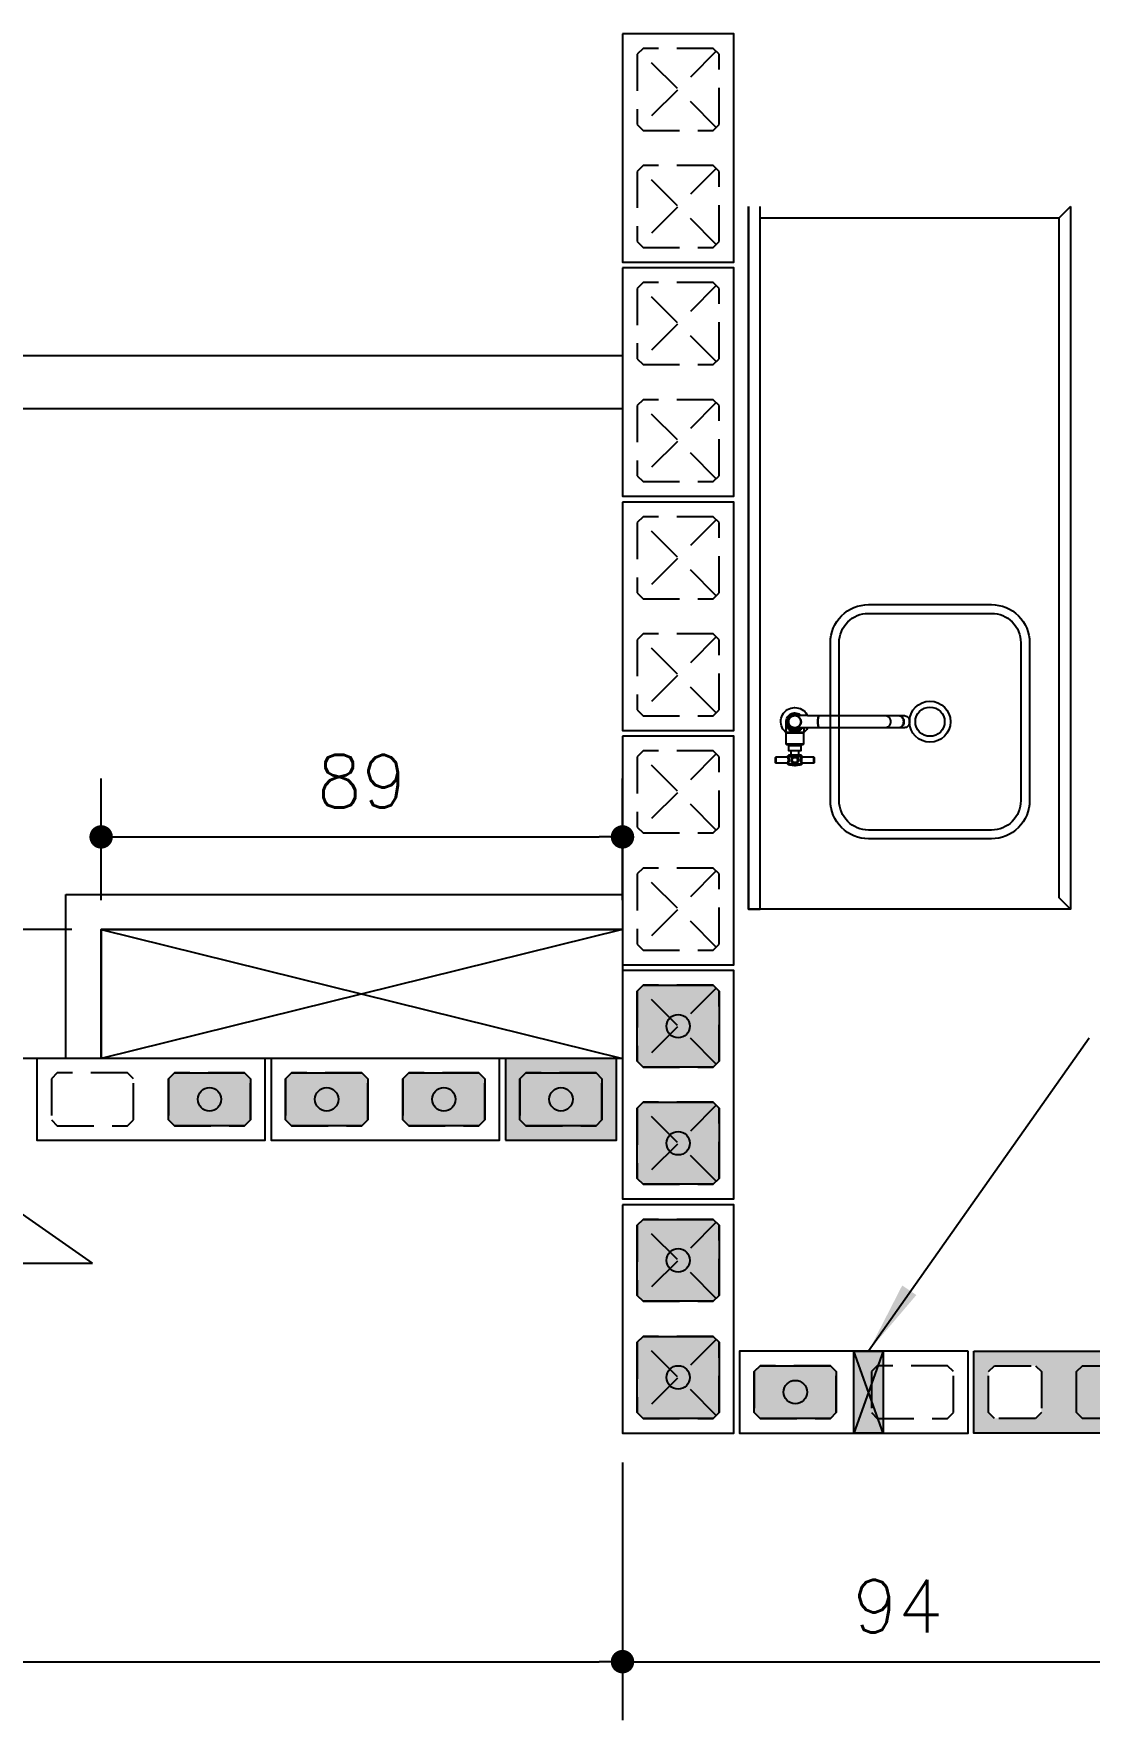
# Model space of a CAD drawing. Extents: x -14651 to 4579, y -10691 to -1290.
# Drawn here: x 1364 to 1544.2, y -9562.7 to -9274.6 of the extents above; entities that cross this region are included whole.
import ezdxf
from ezdxf.enums import TextEntityAlignment as Align

# ---------------------------------------------------------------- set-up
doc = ezdxf.new("R2010")
doc.units = 0
doc.header["$LTSCALE"] = 25
doc.linetypes.add('DASHED2', pattern=[0.375, 0.25, -0.125])
for name, color, linetype in [('203', 1, 'DASHED2'), ('213', 252, 'Continuous'), ('241', 2, 'Continuous'), ('247', 50, 'Continuous'), ('248', 100, 'Continuous'), ('ALVENARIA NÃO ESTRUTURAL', 242, 'Continuous'), ('Arranque', 14, 'Continuous'), ('COTA', 1, 'Continuous'), ('FERRO', 5, 'Continuous'), ('H2', 252, 'Continuous'), ('Linha_fina', 1, 'Continuous'), ('Pena_1', 1, 'Continuous'), ('Pena_2', 2, 'Continuous'), ('PROJ', 252, 'Continuous'), ('VIGA', 3, 'Continuous')]:
    doc.layers.add(name, color=color, linetype=linetype)
doc.styles.add('COTA', font='romans.shx')
doc.dimstyles.new('forma', dxfattribs={"dimscale": 5, "dimtxt": 1.8, "dimasz": 0.8, "dimexe": 2, "dimexo": 1, "dimgap": 1, "dimtad": 1, "dimdec": 1, "dimzin": 9, "dimtxsty": 'COTA', "dimblk1": 'DOT', "dimblk2": 'DOT', "dimsah": 1, "dimcen": 0, "dimdle": 1, "dimclrd": 256, "dimclre": 256, "dimclrt": 2, "dimadec": 0, "dimazin": 0, "dimtfac": 1, "dimtdec": 0, "dimtmove": 0, "dimatfit": 3, "dimfxl": 1, "dimtolj": 1, "dimtzin": 0, "dimarcsym": 0})

# ---------------------------------------------------------------- blocks, each defined once
blk = doc.blocks.new('P4020')
blk.add_lwpolyline([(-19.5, -9.5), (19.5, -9.5), (19.5, 9.5), (-19.5, 9.5), (-19.5, -9.5)])
at = {"color": 1, "linetype": 'DASHED2'}
for points in [[(-17, -6), (-16, -7), (-4, -7), (-3, -6), (-3, 6), (-4, 7), (-16, 7), (-17, 6), (-17, -6)], [(3, -6), (4, -7), (16, -7), (17, -6), (17, 6), (16, 7), (4, 7), (3, 6), (3, -6)]]:
    blk.add_lwpolyline(points, dxfattribs=at)
at = {"layer": '203', "color": 253}
for p, q in [((-16.5, 6.5), (-3.5, -6.5)), ((-3.5, 6.5), (-16.5, -6.5)), ((16.5, 6.5), (3.5, -6.5)), ((3.5, 6.5), (16.5, -6.5))]:
    blk.add_line(p, q, dxfattribs=at)
blk = doc.blocks.new('P4015', base_point=(5842102.11612, -8124149.02973))
blk.add_lwpolyline([(5842082.61612, -8124156.02973), (5842121.61612, -8124156.02973), (5842121.61612, -8124142.02973), (5842082.61612, -8124142.02973), (5842082.61612, -8124156.02973)])
at = {"color": 1, "linetype": 'DASHED2'}
for points in [[(5842085.11612, -8124152.52973), (5842086.11612, -8124153.52973), (5842098.11612, -8124153.52973), (5842099.11612, -8124152.52973), (5842099.11612, -8124145.52973), (5842098.11612, -8124144.52973), (5842086.11612, -8124144.52973), (5842085.11612, -8124145.52973), (5842085.11612, -8124152.52973)], [(5842105.11612, -8124152.52973), (5842106.11612, -8124153.52973), (5842118.11612, -8124153.52973), (5842119.11612, -8124152.52973), (5842119.11612, -8124145.52973), (5842118.11612, -8124144.52973), (5842106.11612, -8124144.52973), (5842105.11612, -8124145.52973), (5842105.11612, -8124152.52973)]]:
    blk.add_lwpolyline(points, dxfattribs=at)
blk = doc.blocks.new('P2015')
at = {"layer": '247'}
h = blk.add_hatch(color=50, dxfattribs=at)
h.paths.add_polyline_path([(9.5, 7), (-9.5, 7), (-9.5, -7), (9.5, -7)])
h.paths.add_polyline_path([(6, -4.5), (-6, -4.5), (-7, -3.5), (-7, 3.5), (-6, 4.5), (6, 4.5), (7, 3.5), (7, -3.5)], flags=16)
blk.add_lwpolyline([(-9.5, -7), (9.5, -7), (9.5, 7), (-9.5, 7), (-9.5, -7)])
at = {"color": 1, "linetype": 'DASHED2'}
blk.add_lwpolyline([(-7, -3.5), (-6, -4.5), (6, -4.5), (7, -3.5), (7, 3.5), (6, 4.5), (-6, 4.5), (-7, 3.5), (-7, -3.5)], dxfattribs=at)
blk = doc.blocks.new('P3515')
at = {"layer": '248'}
h = blk.add_hatch(color=100, dxfattribs=at)
h.paths.add_polyline_path([(17, 7), (-17, 7), (-17, -7), (17, -7)])
h.paths.add_polyline_path([(-5.5, -3.5), (-6.5, -4.5), (-13.5, -4.5), (-14.5, -3.5), (-14.5, 3.5), (-13.5, 4.5), (-6.5, 4.5), (-5.5, 3.5)], flags=16)
h.paths.add_polyline_path([(0.5, 3.5), (1.5, 4.5), (13.5, 4.5), (14.5, 3.5), (14.5, -3.5), (13.5, -4.5), (1.5, -4.5), (0.5, -3.5)], flags=16)
blk.add_lwpolyline([(-17, -7), (17, -7), (17, 7), (-17, 7), (-17, -7)])
at = {"color": 1, "linetype": 'DASHED2'}
for points in [[(-14.5, -3.5), (-13.5, -4.5), (-6.5, -4.5), (-5.5, -3.5), (-5.5, 3.5), (-6.5, 4.5), (-13.5, 4.5), (-14.5, 3.5), (-14.5, -3.5)], [(0.5, -3.5), (1.5, -4.5), (13.5, -4.5), (14.5, -3.5), (14.5, 3.5), (13.5, 4.5), (1.5, 4.5), (0.5, 3.5), (0.5, -3.5)]]:
    blk.add_lwpolyline(points, dxfattribs=at)
blk = doc.blocks.new('GR-1409')
at = {"layer": '213'}
h = blk.add_hatch(color=256, dxfattribs=at)
h.paths.add_polyline_path([(-6, 4.5), (-7, 3.5), (-7, -3.5), (-6, -4.5), (6, -4.5), (7, -3.5), (7, 3.5), (6, 4.5)])
h.paths.add_polyline_path([(-2, 0, 1), (2, 0, 1)], flags=16)
at = {"layer": 'Arranque'}
blk.add_hatch(color=256, dxfattribs=at).paths.add_polyline_path([(-2, 0, 1), (2, 0, 1)])
at = {"layer": '213'}
blk.add_lwpolyline([(-7, 3.5), (-6, 4.5), (6, 4.5), (7, 3.5), (7, -3.5), (6, -4.5), (-6, -4.5), (-7, -3.5), (-7, 3.5)], dxfattribs=at)
at = {"layer": 'FERRO', "linetype": 'Continuous'}
blk.add_circle((0, 0), 2, dxfattribs=at)
blk = doc.blocks.new('GR-1414')
at = {"layer": '213'}
h = blk.add_hatch(color=256, dxfattribs=at)
h.paths.add_polyline_path([(6, -7), (7, -6), (7, 6), (6, 7), (-6, 7), (-7, 6), (-7, -6), (-6, -7)])
h.paths.add_polyline_path([(2, 0, 1), (-2, 0, 1)], flags=16)
at = {"layer": 'Arranque'}
blk.add_hatch(color=256, dxfattribs=at).paths.add_polyline_path([(2, 0, 1), (-2, 0, 1)])
at = {"layer": '213'}
for p, q in [((-7, 6), (-6, 7)), ((-7, -6), (-7, 6)), ((-6, 7), (6, 7)), ((6, 7), (7, 6)), ((7, 6), (7, -6)), ((-6, -7), (-7, -6)), ((6, -7), (-6, -7)), ((7, -6), (6, -7))]:
    blk.add_line(p, q, dxfattribs=at)
at = {"layer": 'FERRO', "linetype": 'Continuous'}
blk.add_circle((0, 0), 2, dxfattribs=at)
blk = doc.blocks.new('_IDNPAR_2')
at = {"color": 3}
blk.add_lwpolyline([(1, -0.7), (0, 0), (-1, -0.7)], close=True, dxfattribs=at)
blk.add_circle((0, 0), 0.05, dxfattribs=at)
at = {"layer": '247', "color": 2, "style": 'COTA', "flags": 8}
blk.add_attdef('ID', text='', height=0.24, dxfattribs=at).set_placement((0, -0.4383), align=Align.MIDDLE_CENTER)
blk = doc.blocks.new('_Dot')
at = {"color": 0, "linetype": 'ByBlock', "lineweight": -2}
blk.add_line((-0.5, 0), (-1, 0), dxfattribs=at)
at = {"color": 0, "linetype": 'ByBlock', "const_width": 0.5}
blk.add_lwpolyline([(-0.25, 0, 1), (0.25, 0, 1)], format="xyb", close=True, dxfattribs=at)
blk = doc.blocks.new('*D248')
at = {"layer": 'COTA', "lineweight": -2, "transparency": 16777216}
for p, q in [((1228.52, -9518.6), (1228.52, -9562.65)), ((1464.52, -9518.6), (1464.52, -9562.65)), ((1232.52, -9552.65), (1460.52, -9552.65))]:
    blk.add_line(p, q, dxfattribs=at)
at = {"layer": 'Defpoints', "color": 0, "transparency": 16777216}
for p in [(1228.52, -9513.6), (1464.52, -9513.6), (1464.52, -9552.65)]:
    blk.add_point(p, dxfattribs=at)
at = {"layer": 'COTA', "lineweight": -2, "transparency": 16777216, "xscale": 4, "yscale": 4, "zscale": 4, "rotation": 180}
blk.add_blockref('_Dot', (1228.52, -9552.65), dxfattribs=at)
at = {"layer": 'COTA', "lineweight": -2, "transparency": 16777216, "xscale": 4, "yscale": 4, "zscale": 4}
blk.add_blockref('_Dot', (1464.52, -9552.65), dxfattribs=at)
at = {"layer": 'COTA', "color": 2, "transparency": 16777216, "insert": (1346.52, -9543.15), "char_height": 9, "attachment_point": 5, "style": 'COTA'}
blk.add_mtext('\\A1;236 ', dxfattribs=at)
blk = doc.blocks.new('*D249')
at = {"layer": 'COTA', "lineweight": -2, "transparency": 16777216}
for p, q in [((1464.52, -9518.6), (1464.52, -9562.65)), ((1558.52, -9518.6), (1558.52, -9562.65)), ((1468.52, -9552.65), (1554.52, -9552.65))]:
    blk.add_line(p, q, dxfattribs=at)
at = {"layer": 'Defpoints', "color": 0, "transparency": 16777216}
for p in [(1464.52, -9513.6), (1558.52, -9513.6), (1558.52, -9552.65)]:
    blk.add_point(p, dxfattribs=at)
at = {"layer": 'COTA', "lineweight": -2, "transparency": 16777216, "xscale": 4, "yscale": 4, "zscale": 4, "rotation": 180}
blk.add_blockref('_Dot', (1464.52, -9552.65), dxfattribs=at)
at = {"layer": 'COTA', "lineweight": -2, "transparency": 16777216, "xscale": 4, "yscale": 4, "zscale": 4}
blk.add_blockref('_Dot', (1558.52, -9552.65), dxfattribs=at)
at = {"layer": 'COTA', "color": 2, "transparency": 16777216, "insert": (1511.52, -9543.15), "char_height": 9, "attachment_point": 5, "style": 'COTA'}
blk.add_mtext('\\A1;94 ', dxfattribs=at)
blk = doc.blocks.new('layout-inferior 1')
at = {"layer": 'ALVENARIA NÃO ESTRUTURAL'}
for p, q in [((29114.19, -9329.6), (28864.19, -9329.6)), ((28873.19, -9338.6), (29114.19, -9338.6)), ((29019.19, -9449.6), (29019.19, -9421.6)), ((29019.19, -9421.6), (29114.19, -9421.6)), ((29019.19, -9449.6), (29019.19, -9421.6)), ((29019.19, -9421.6), (29114.19, -9421.6)), ((29114.19, -9427.6), (29025.19, -9427.6)), ((29025.19, -9427.6), (29025.19, -9449.6))]:
    blk.add_line(p, q, dxfattribs=at)
at = {"layer": 'Pena_1'}
for p, q in [((29025.19, -9427.6), (29114.19, -9449.6)), ((29114.19, -9427.6), (29025.19, -9449.6))]:
    blk.add_line(p, q, dxfattribs=at)
at = {"layer": 'Pena_2'}
blk.add_lwpolyline([(29025.19, -9449.6), (29025.19, -9427.6), (29114.19, -9427.6), (29114.19, -9449.6), (29025.19, -9449.6)], dxfattribs=at)
at = {"layer": 'PROJ'}
for p, q in [((29142.12, -9392.15), (29142.12, -9392.15)), ((29142.12, -9393.95), (29142.12, -9392.15)), ((29143.66, -9391.05), (29143.63, -9391.05)), ((29143.63, -9393.15), (29143.65, -9393.15)), ((29143.65, -9393.15), (29143.7, -9393.15)), ((29143.7, -9391.05), (29143.66, -9391.05)), ((29145.13, -9393.15), (29145.13, -9393.95)), ((29145.13, -9393.95), (29142.12, -9393.95)), ((29145.1, -9395.96), (29142.15, -9395.96)), ((29142.42, -9394.05), (29142.42, -9393.95)), ((29142.62, -9396.16), (29144.63, -9396.16)), ((29144.83, -9393.95), (29144.83, -9394.05)), ((29140.42, -9399.2), (29140.42, -9398.09)), ((29142.47, -9398.04), (29143.4, -9398.04)), ((29143.86, -9398.04), (29144.78, -9398.04)), ((29146.83, -9398.09), (29146.83, -9399.2)), ((29144.8, -9399.35), (29142.45, -9399.35)), ((29144.48, -9399.55), (29142.77, -9399.55))]:
    blk.add_line(p, q, dxfattribs=at)
for points in [[(29190.69, -9304.1), (29190.69, -9424.1), (29135.69, -9424.1), (29135.69, -9304.1)], [(29135.69, -9304.1), (29135.69, -9424.1), (29137.69, -9424.1), (29137.69, -9304.1)], [(29188.69, -9306.1), (29137.69, -9306.1), (29137.69, -9304.1)], [(29190.69, -9304.1), (29188.69, -9306.1), (29188.69, -9422.1), (29190.69, -9424.1)], [(29145.79, -9393.15), (29143.69, -9393.15), (29143.62, -9393.15), (29143.55, -9393.15), (29143.49, -9393.14), (29143.44, -9393.13), (29143.42, -9393.13), (29143.39, -9393.12), (29143.38, -9393.12), (29143.36, -9393.11), (29143.35, -9393.11), (29143.33, -9393.11), (29143.32, -9393.1), (29143.3, -9393.1), (29143.28, -9393.09), (29143.26, -9393.08), (29143.24, -9393.08), (29143.23, -9393.07), (29143.21, -9393.06), (29143.19, -9393.06), (29143.16, -9393.04), (29143.13, -9393.03), (29143.1, -9393.01), (29143.07, -9392.99), (29143.03, -9392.97), (29142.98, -9392.92), (29142.93, -9392.88), (29142.87, -9392.83), (29142.83, -9392.78), (29142.78, -9392.72), (29142.74, -9392.66), (29142.7, -9392.59), (29142.67, -9392.52), (29142.64, -9392.45), (29142.62, -9392.38), (29142.6, -9392.3), (29142.59, -9392.23), (29142.58, -9392.15), (29142.58, -9392.08), (29142.59, -9392), (29142.6, -9391.92), (29142.61, -9391.85), (29142.63, -9391.77), (29142.66, -9391.7), (29142.69, -9391.63), (29142.73, -9391.57), (29142.77, -9391.5), (29142.81, -9391.44), (29142.86, -9391.39), (29142.9, -9391.35), (29142.94, -9391.31), (29142.96, -9391.3), (29142.97, -9391.28), (29142.99, -9391.27), (29143.01, -9391.26), (29143.03, -9391.24), (29143.05, -9391.23), (29143.07, -9391.21), (29143.09, -9391.2), (29143.12, -9391.19), (29143.15, -9391.17), (29143.18, -9391.16), (29143.22, -9391.14), (29143.3, -9391.11), (29143.39, -9391.09), (29143.48, -9391.07), (29143.59, -9391.06), (29143.69, -9391.05)], [(29145.79, -9391.05), (29143.66, -9391.05)], [(29161.61, -9393.09), (29161.75, -9393.01), (29161.88, -9392.91), (29161.99, -9392.78), (29162.08, -9392.63), (29162.15, -9392.46), (29162.19, -9392.28), (29162.21, -9392.1), (29162.19, -9391.92), (29162.15, -9391.74), (29162.08, -9391.58), (29161.99, -9391.43), (29161.88, -9391.3), (29161.75, -9391.19), (29161.61, -9391.11), (29161.6, -9391.11)], [(29145.04, -9394.05), (29142.22, -9394.05)], [(29144.73, -9396.06), (29142.52, -9396.06)], [(29144.24, -9397.07), (29143.01, -9397.07)], [(29143.01, -9397.84), (29144.24, -9397.84)], [(29142.77, -9399.45), (29144.48, -9399.45)]]:
    blk.add_lwpolyline(points, dxfattribs=at)
for points in [[(29177.19, -9412.1), (29156.19, -9412.1, -0.414214), (29149.69, -9405.6), (29149.69, -9378.6, -0.414214), (29156.19, -9372.1), (29177.19, -9372.1, -0.414214), (29183.69, -9378.6), (29183.69, -9405.6, -0.414214)], [(29177.19, -9410.6), (29156.19, -9410.6, -0.414214), (29151.19, -9405.6), (29151.19, -9378.6, -0.414214), (29156.19, -9373.6), (29177.19, -9373.6, -0.414214), (29182.19, -9378.6), (29182.19, -9405.6, -0.414214)], [(29142.42, -9394.05), (29142.42, -9393.95), (29142.12, -9393.95), (29142.12, -9392.13), (29142.12, -9392.15), (29142.13, -9392.15), (29142.13, -9391.98), (29142.17, -9391.74), (29142.24, -9391.51), (29142.36, -9391.29), (29142.51, -9391.1), (29142.69, -9390.93), (29142.84, -9390.82), (29143.06, -9390.71), (29143.29, -9390.64), (29143.53, -9390.6), (29143.63, -9390.6), (29143.87, -9390.62), (29144.11, -9390.68), (29144.33, -9390.77), (29144.41, -9390.82), (29144.61, -9390.97), (29144.7, -9391.05), (29143.68, -9391.05), (29143.67, -9391.05, -0.956818), (29143.67, -9393.15), (29143.69, -9393.15, -0.005512), (29143.66, -9393.15), (29143.69, -9393.15), (29145.13, -9393.15), (29145.13, -9393.95), (29144.83, -9393.95), (29144.83, -9394.05)], [(29142.45, -9398.01, 0.023181), (29142.47, -9398.04), (29143.4, -9398.04), (29143.45, -9398.03), (29143.52, -9398.02), (29143.61, -9398.01), (29143.7, -9398.01), (29143.79, -9398.03), (29143.86, -9398.04), (29144.78, -9398.04, 0.022959), (29144.8, -9398.01, 0.366689), (29144.6, -9397.84), (29144.24, -9397.84), (29143.01, -9397.84), (29142.65, -9397.84, 0.366483)], [(29143.03, -9398.72), (29143.02, -9398.63), (29143.03, -9398.55), (29143.04, -9398.48), (29143.06, -9398.43), (29143.08, -9398.37), (29143.1, -9398.32), (29143.13, -9398.27), (29143.16, -9398.23), (29143.2, -9398.19), (29143.25, -9398.14), (29143.31, -9398.09), (29143.36, -9398.06), (29143.4, -9398.04), (29143.41, -9398.08), (29143.42, -9398.13, -0.192103), (29143.83, -9398.13), (29143.84, -9398.09), (29143.85, -9398.04), (29143.9, -9398.07), (29143.95, -9398.1), (29143.99, -9398.13), (29144.03, -9398.16), (29144.06, -9398.2), (29144.11, -9398.26), (29144.16, -9398.34), (29144.19, -9398.43), (29144.21, -9398.5), (29144.22, -9398.55), (29144.22, -9398.6), (29144.23, -9398.65), (29144.22, -9398.72), (29144.21, -9398.8), (29144.19, -9398.87), (29144.17, -9398.92), (29144.15, -9398.97), (29144.12, -9399.02), (29144.09, -9399.06), (29144.04, -9399.12), (29143.97, -9399.18), (29143.89, -9399.23), (29143.8, -9399.27), (29143.72, -9399.29), (29143.66, -9399.3), (29143.6, -9399.3), (29143.54, -9399.29), (29143.49, -9399.28), (29143.43, -9399.26), (29143.36, -9399.23), (29143.3, -9399.19), (29143.26, -9399.16), (29143.22, -9399.13), (29143.19, -9399.09), (29143.16, -9399.05), (29143.12, -9398.99), (29143.07, -9398.9), (29143.05, -9398.81)], [(29143.85, -9398.14), (29143.84, -9398.14, -0.017847), (29143.88, -9398.16), (29143.87, -9398.15, -0.017789), (29143.91, -9398.17), (29143.9, -9398.17, -0.021587), (29143.94, -9398.19), (29143.93, -9398.19, -0.027178), (29143.98, -9398.22), (29143.97, -9398.21, -0.016694), (29144, -9398.24), (29144, -9398.24, -0.029524), (29144.04, -9398.28), (29144.04, -9398.28, -0.024437), (29144.07, -9398.32), (29144.06, -9398.31, -0.02481), (29144.09, -9398.35), (29144.09, -9398.34, -0.023752), (29144.11, -9398.39), (29144.11, -9398.38, -0.022023), (29144.13, -9398.42), (29144.13, -9398.42, -0.022441), (29144.15, -9398.46), (29144.14, -9398.45, -0.022868), (29144.16, -9398.5), (29144.15, -9398.49, -0.020181), (29144.17, -9398.53), (29144.16, -9398.53, -0.015814), (29144.17, -9398.56), (29144.17, -9398.55, -0.015915), (29144.17, -9398.59), (29144.17, -9398.58, -0.025741), (29144.18, -9398.64), (29144.18, -9398.63, -0.018498), (29144.18, -9398.68), (29144.18, -9398.67, -0.017313), (29144.17, -9398.71), (29144.17, -9398.7, -0.018157), (29144.17, -9398.74), (29144.17, -9398.73, -0.018149), (29144.16, -9398.77), (29144.16, -9398.76, -0.018439), (29144.15, -9398.8), (29144.16, -9398.79, -0.018647), (29144.14, -9398.83), (29144.15, -9398.82, -0.018581), (29144.13, -9398.86), (29144.14, -9398.85, -0.021766), (29144.12, -9398.9), (29144.12, -9398.89, -0.026407), (29144.09, -9398.94), (29144.1, -9398.93, -0.026609), (29144.07, -9398.98), (29144.07, -9398.97, -0.026914), (29144.04, -9399.01), (29144.04, -9399, -0.025672), (29144, -9399.05), (29144.01, -9399.04, -0.023779), (29143.97, -9399.07), (29143.98, -9399.07, -0.024124), (29143.94, -9399.1), (29143.95, -9399.09, -0.024539), (29143.9, -9399.12), (29143.91, -9399.12, -0.024082), (29143.86, -9399.14), (29143.87, -9399.14, -0.023177), (29143.83, -9399.16), (29143.84, -9399.15, -0.023669), (29143.79, -9399.17), (29143.8, -9399.17, -0.024126), (29143.75, -9399.18), (29143.76, -9399.18, -0.020906), (29143.71, -9399.19), (29143.72, -9399.19, -0.015716), (29143.68, -9399.19), (29143.69, -9399.19, -0.01579), (29143.66, -9399.19), (29143.66, -9399.19, -0.016075), (29143.63, -9399.2), (29143.64, -9399.2, -0.016281), (29143.6, -9399.2), (29143.61, -9399.2, -0.016316), (29143.57, -9399.19), (29143.58, -9399.19, -0.01533), (29143.55, -9399.19), (29143.55, -9399.19, -0.013711), (29143.52, -9399.19), (29143.53, -9399.19, -0.013749), (29143.5, -9399.18), (29143.5, -9399.18, -0.013768), (29143.47, -9399.17), (29143.48, -9399.18, -0.015624), (29143.45, -9399.17), (29143.45, -9399.17, -0.018303), (29143.42, -9399.15), (29143.42, -9399.16, -0.018249), (29143.39, -9399.14), (29143.4, -9399.15, -0.018455), (29143.36, -9399.13), (29143.37, -9399.13, -0.018647), (29143.33, -9399.11), (29143.34, -9399.11, -0.018591), (29143.3, -9399.09), (29143.31, -9399.1, -0.021186), (29143.27, -9399.07), (29143.28, -9399.08, -0.025016), (29143.24, -9399.04), (29143.25, -9399.05, -0.025258), (29143.21, -9399.01), (29143.22, -9399.01, -0.025603), (29143.18, -9398.97), (29143.19, -9398.98, -0.024312), (29143.16, -9398.94), (29143.16, -9398.94, -0.022281), (29143.14, -9398.9), (29143.14, -9398.91, -0.022662), (29143.12, -9398.87), (29143.13, -9398.88, -0.023081), (29143.11, -9398.83), (29143.11, -9398.84, -0.023127), (29143.09, -9398.79), (29143.1, -9398.8, -0.022918), (29143.08, -9398.75), (29143.09, -9398.76, -0.020264), (29143.08, -9398.72), (29143.08, -9398.72, -0.015918), (29143.08, -9398.69), (29143.08, -9398.7, -0.015999), (29143.07, -9398.66), (29143.08, -9398.67, -0.556946)], [(29143.17, -9398.64, -1), (29144.08, -9398.64, -1)]]:
    blk.add_lwpolyline(points, format="xyb", close=True, dxfattribs=at)
for points in [[(29147.7, -9393.06), (29147.67, -9393), (29147.64, -9392.92), (29147.62, -9392.85), (29147.61, -9392.79), (29147.6, -9392.73), (29147.59, -9392.67), (29147.58, -9392.6), (29147.57, -9392.52), (29147.56, -9392.44), (29147.55, -9392.36), (29147.55, -9392.28), (29147.55, -9392.19), (29147.55, -9392.1), (29147.55, -9392.01), (29147.55, -9391.93), (29147.55, -9391.84), (29147.56, -9391.76), (29147.57, -9391.68), (29147.58, -9391.61), (29147.59, -9391.54), (29147.6, -9391.47), (29147.61, -9391.41), (29147.62, -9391.36), (29147.64, -9391.28), (29147.67, -9391.2), (29147.7, -9391.14), (29147.73, -9391.1), (29147.76, -9391.06), (29147.78, -9391.06), (29147.76, -9391.07), (29147.75, -9391.08), (29147.73, -9391.09), (29147.72, -9391.11), (29147.71, -9391.13), (29147.69, -9391.16), (29147.68, -9391.19), (29147.66, -9391.22), (29147.65, -9391.26), (29147.64, -9391.31), (29147.62, -9391.36), (29147.61, -9391.41), (29147.6, -9391.47), (29147.59, -9391.54), (29147.58, -9391.61), (29147.57, -9391.68), (29147.56, -9391.76), (29147.55, -9391.84), (29147.55, -9391.93), (29147.55, -9392.01), (29147.55, -9392.1), (29147.55, -9392.19), (29147.55, -9392.28), (29147.55, -9392.36), (29147.56, -9392.44), (29147.57, -9392.52), (29147.58, -9392.6), (29147.59, -9392.67), (29147.6, -9392.73), (29147.61, -9392.79), (29147.62, -9392.85), (29147.64, -9392.9), (29147.65, -9392.94), (29147.66, -9392.98), (29147.68, -9393.02), (29147.69, -9393.05), (29147.71, -9393.07), (29147.72, -9393.09), (29147.73, -9393.11), (29147.75, -9393.13), (29147.78, -9393.15), (29147.79, -9393.15), (29147.76, -9393.14), (29147.73, -9393.1)], [(29142.38, -9399.15), (29142.39, -9399.13), (29142.4, -9399.11), (29142.41, -9399.09), (29142.42, -9399.06), (29142.44, -9399.03), (29142.45, -9399), (29142.47, -9398.96), (29142.48, -9398.92), (29142.49, -9398.89), (29142.5, -9398.86), (29142.51, -9398.83), (29142.51, -9398.81), (29142.51, -9398.78), (29142.52, -9398.75), (29142.52, -9398.73), (29142.52, -9398.7), (29142.53, -9398.67), (29142.53, -9398.64), (29142.53, -9398.62), (29142.52, -9398.59), (29142.52, -9398.56), (29142.52, -9398.52), (29142.51, -9398.48), (29142.5, -9398.44), (29142.49, -9398.4), (29142.48, -9398.37), (29142.47, -9398.34), (29142.45, -9398.3), (29142.44, -9398.27), (29142.43, -9398.24), (29142.41, -9398.21), (29142.4, -9398.19), (29142.39, -9398.17), (29142.38, -9398.15), (29142.37, -9398.14), (29142.38, -9398.13), (29142.4, -9398.13), (29142.42, -9398.12), (29142.43, -9398.11), (29142.44, -9398.1), (29142.45, -9398.09), (29142.46, -9398.07), (29142.47, -9398.06), (29142.47, -9398.04), (29142.49, -9398.09), (29142.51, -9398.15), (29142.54, -9398.22), (29142.56, -9398.3), (29142.59, -9398.39), (29142.6, -9398.48), (29142.61, -9398.57), (29142.61, -9398.66), (29142.61, -9398.74), (29142.6, -9398.81), (29142.59, -9398.86), (29142.58, -9398.92), (29142.57, -9398.97), (29142.56, -9399.02), (29142.54, -9399.08), (29142.51, -9399.15), (29142.49, -9399.21), (29142.47, -9399.26), (29142.46, -9399.27), (29142.47, -9399.26), (29142.47, -9399.24), (29142.48, -9399.22), (29142.49, -9399.2), (29142.5, -9399.17), (29142.52, -9399.13), (29142.53, -9399.1), (29142.54, -9399.06), (29142.56, -9399.02), (29142.57, -9398.97), (29142.58, -9398.92), (29142.59, -9398.86), (29142.6, -9398.83), (29142.6, -9398.79), (29142.61, -9398.76), (29142.61, -9398.72), (29142.61, -9398.68), (29142.61, -9398.64), (29142.61, -9398.6), (29142.61, -9398.55), (29142.6, -9398.5), (29142.6, -9398.45), (29142.59, -9398.41), (29142.58, -9398.36), (29142.57, -9398.32), (29142.56, -9398.28), (29142.55, -9398.24), (29142.53, -9398.2), (29142.52, -9398.16), (29142.51, -9398.13), (29142.5, -9398.1), (29142.49, -9398.08), (29142.48, -9398.06), (29142.47, -9398.05), (29142.46, -9398.09), (29142.42, -9398.13), (29142.37, -9398.14), (29142.4, -9398.18), (29142.42, -9398.22), (29142.45, -9398.28), (29142.47, -9398.35), (29142.5, -9398.42), (29142.51, -9398.5), (29142.52, -9398.57), (29142.53, -9398.63), (29142.53, -9398.69), (29142.52, -9398.74), (29142.51, -9398.81), (29142.49, -9398.87), (29142.47, -9398.94), (29142.44, -9399.01), (29142.42, -9399.07), (29142.39, -9399.13)], [(29144.65, -9398.81), (29144.64, -9398.74), (29144.64, -9398.69), (29144.64, -9398.64), (29144.64, -9398.57), (29144.65, -9398.49), (29144.66, -9398.42), (29144.67, -9398.37), (29144.68, -9398.32), (29144.7, -9398.25), (29144.73, -9398.17), (29144.75, -9398.11), (29144.78, -9398.05), (29144.79, -9398.07), (29144.78, -9398.04), (29144.78, -9398.06), (29144.77, -9398.07), (29144.76, -9398.09), (29144.75, -9398.12), (29144.73, -9398.15), (29144.72, -9398.19), (29144.71, -9398.23), (29144.69, -9398.27), (29144.68, -9398.32), (29144.67, -9398.37), (29144.66, -9398.42), (29144.65, -9398.48), (29144.65, -9398.51), (29144.64, -9398.55), (29144.64, -9398.59), (29144.64, -9398.64), (29144.64, -9398.69), (29144.64, -9398.74), (29144.65, -9398.79), (29144.65, -9398.84), (29144.66, -9398.88), (29144.67, -9398.92), (29144.68, -9398.97), (29144.69, -9399.01), (29144.71, -9399.05), (29144.72, -9399.09), (29144.73, -9399.13), (29144.74, -9399.16), (29144.76, -9399.19), (29144.77, -9399.21), (29144.77, -9399.23), (29144.79, -9399.26), (29144.8, -9399.28), (29144.78, -9399.25), (29144.76, -9399.2), (29144.74, -9399.14), (29144.71, -9399.07), (29144.69, -9398.99), (29144.67, -9398.9)], [(29144.85, -9398.18), (29144.84, -9398.2), (29144.83, -9398.23), (29144.82, -9398.26), (29144.8, -9398.29), (29144.79, -9398.33), (29144.77, -9398.37), (29144.76, -9398.41), (29144.75, -9398.44), (29144.74, -9398.47), (29144.74, -9398.51), (29144.73, -9398.54), (29144.73, -9398.57), (29144.73, -9398.6), (29144.72, -9398.63), (29144.72, -9398.66), (29144.73, -9398.69), (29144.73, -9398.71), (29144.73, -9398.74), (29144.73, -9398.77), (29144.74, -9398.81), (29144.75, -9398.85), (29144.76, -9398.88), (29144.77, -9398.92), (29144.78, -9398.95), (29144.8, -9398.99), (29144.81, -9399.02), (29144.83, -9399.05), (29144.83, -9399.05), (29144.84, -9399.08), (29144.86, -9399.11), (29144.86, -9399.13), (29144.87, -9399.14), (29144.89, -9399.17), (29144.9, -9399.18), (29144.88, -9399.16), (29144.86, -9399.12), (29144.83, -9399.07), (29144.8, -9399), (29144.78, -9398.94), (29144.75, -9398.86), (29144.74, -9398.79), (29144.73, -9398.73), (29144.72, -9398.67), (29144.72, -9398.61), (29144.73, -9398.55), (29144.74, -9398.49), (29144.75, -9398.43), (29144.78, -9398.35), (29144.81, -9398.28), (29144.83, -9398.22), (29144.86, -9398.17), (29144.87, -9398.15), (29144.87, -9398.16)]]:
    blk.add_lwpolyline(points, close=True, dxfattribs=at)
blk.add_polyline3d([(29162.32, -9393.14, 0), (29161.45, -9393.14, 0), (29161.3, -9393.15, 0), (29159.04, -9393.15, 0), (29145.79, -9393.15, 0), (29145.64, -9393.42, 0), (29145.45, -9393.67, 0), (29145.23, -9393.89, 0), (29145.04, -9394.05, 0), (29145.1, -9394.05, 0), (29145.1, -9395.96, 0), (29145, -9396.06, 0), (29144.73, -9396.06, 0), (29144.63, -9396.16, 0), (29144.63, -9397.07, 0), (29144.24, -9397.07, 0), (29144.24, -9397.84, 0), (29144.6, -9397.84, 0), (29144.8, -9398.01, 0), (29144.9, -9398.09, 0), (29146.83, -9398.09, 0), (29146.93, -9398.19, 0), (29146.93, -9399.1, 0), (29146.83, -9399.2, 0), (29144.9, -9399.2, 0), (29144.8, -9399.3, 0), (29144.8, -9399.35, 0), (29144.7, -9399.45, 0), (29144.48, -9399.45, 0), (29144.48, -9399.55, 0), (29143.71, -9399.63, 0), (29143.54, -9399.63, 0), (29142.77, -9399.55, 0), (29142.77, -9399.45, 0), (29142.55, -9399.45, 0), (29142.45, -9399.35, 0), (29142.45, -9399.3, 0), (29142.35, -9399.2, 0), (29140.42, -9399.2, 0), (29140.32, -9399.1, 0), (29140.32, -9398.19, 0), (29140.42, -9398.09, 0), (29142.35, -9398.09, 0), (29142.45, -9398.01, 0), (29142.65, -9397.84, 0), (29143.01, -9397.84, 0), (29143.01, -9397.07, 0), (29142.62, -9397.07, 0), (29142.62, -9396.16, 0), (29142.52, -9396.06, 0), (29142.25, -9396.06, 0), (29142.15, -9395.96, 0), (29142.15, -9394.05, 0), (29142.22, -9394.05, 0), (29141.98, -9393.85, 0), (29141.77, -9393.63, 0), (29141.59, -9393.37, 0), (29141.44, -9393.1, 0), (29141.33, -9392.81, 0), (29141.26, -9392.51, 0), (29141.22, -9392.2, 0), (29141.22, -9392.1, 0), (29141.24, -9391.79, 0), (29141.3, -9391.49, 0), (29141.4, -9391.19, 0), (29141.53, -9390.91, 0), (29141.7, -9390.66, 0), (29141.91, -9390.42, 0), (29142.14, -9390.21, 0), (29142.39, -9390.04, 0), (29142.67, -9389.9, 0), (29142.96, -9389.79, 0), (29143.26, -9389.72, 0), (29143.57, -9389.7, 0), (29143.63, -9389.7, 0), (29143.94, -9389.72, 0), (29144.24, -9389.78, 0), (29144.53, -9389.87, 0), (29144.81, -9390.01, 0), (29145.07, -9390.18, 0), (29145.31, -9390.38, 0), (29145.51, -9390.61, 0), (29145.69, -9390.87, 0), (29145.79, -9391.05, 0), (29159.04, -9391.05, 0), (29161.3, -9391.05, 0), (29161.45, -9391.07, 0), (29162.32, -9391.07, 0), (29162.48, -9391.08, 0), (29162.63, -9391.13, 0), (29162.77, -9391.21, 0), (29162.9, -9391.31, 0), (29163.01, -9391.44, 0), (29163.1, -9391.58, 0), (29163.16, -9391.75, 0), (29163.21, -9391.92, 0), (29163.22, -9392.1, 0), (29163.21, -9392.28, 0), (29163.16, -9392.46, 0), (29163.1, -9392.62, 0), (29163.01, -9392.77, 0), (29162.9, -9392.89, 0), (29162.77, -9393, 0), (29162.63, -9393.07, 0), (29162.48, -9393.12, 0), (29162.32, -9393.14, 0)], close=True, dxfattribs=at)
for points in [[(29142.84, -9390.82, 0), (29143.06, -9390.71, 0), (29143.29, -9390.64, 0), (29143.53, -9390.6, 0), (29143.63, -9390.6, 0)], [(29143.63, -9390.6, 0), (29143.87, -9390.62, 0), (29144.11, -9390.68, 0), (29144.33, -9390.77, 0), (29144.41, -9390.82, 0)], [(29142.12, -9392.15, 0), (29142.12, -9392.16, 0), (29142.13, -9392.21, 0), (29142.13, -9392.29, 0), (29142.14, -9392.4, 0), (29142.17, -9392.55, 0), (29142.21, -9392.69, 0), (29142.26, -9392.85, 0), (29142.33, -9393.01, 0), (29142.41, -9393.16, 0), (29142.51, -9393.31, 0), (29142.59, -9393.4, 0), (29142.67, -9393.5, 0), (29142.74, -9393.56, 0), (29142.81, -9393.61, 0), (29142.88, -9393.67, 0), (29142.95, -9393.71, 0), (29143.03, -9393.76, 0), (29143.11, -9393.8, 0), (29143.2, -9393.83, 0), (29143.29, -9393.86, 0), (29143.37, -9393.88, 0), (29143.44, -9393.89, 0), (29143.5, -9393.9, 0), (29143.56, -9393.9, 0), (29143.62, -9393.9, 0), (29143.68, -9393.9, 0), (29143.74, -9393.9, 0), (29143.81, -9393.89, 0), (29143.87, -9393.88, 0), (29143.93, -9393.87, 0), (29144, -9393.85, 0), (29144.06, -9393.83, 0), (29144.13, -9393.8, 0), (29144.22, -9393.76, 0), (29144.31, -9393.7, 0), (29144.41, -9393.64, 0), (29144.5, -9393.56, 0), (29144.59, -9393.48, 0), (29144.67, -9393.4, 0), (29144.74, -9393.31, 0), (29144.81, -9393.21, 0), (29144.85, -9393.15, 0)], [(29144.7, -9393.15, 0), (29144.52, -9393.31, 0), (29144.31, -9393.44, 0), (29144.08, -9393.53, 0), (29143.84, -9393.59, 0), (29143.6, -9393.6, 0), (29143.35, -9393.58, 0), (29143.12, -9393.52, 0), (29142.89, -9393.41, 0), (29142.69, -9393.28, 0), (29142.51, -9393.11, 0), (29142.36, -9392.92, 0), (29142.25, -9392.7, 0), (29142.17, -9392.47, 0), (29142.13, -9392.23, 0), (29142.13, -9391.98, 0), (29142.17, -9391.74, 0), (29142.24, -9391.51, 0), (29142.36, -9391.29, 0), (29142.51, -9391.1, 0), (29142.69, -9390.93, 0), (29142.84, -9390.82, 0)], [(29144.41, -9390.82, 0), (29144.61, -9390.97, 0), (29144.7, -9391.05, 0)], [(29147.8, -9391.05, 0), (29147.79, -9391.05, 0), (29147.78, -9391.06, 0), (29147.76, -9391.07, 0), (29147.75, -9391.08, 0), (29147.73, -9391.09, 0), (29147.72, -9391.11, 0), (29147.71, -9391.13, 0), (29147.69, -9391.16, 0), (29147.68, -9391.19, 0), (29147.66, -9391.22, 0), (29147.65, -9391.26, 0), (29147.64, -9391.31, 0), (29147.62, -9391.36, 0), (29147.61, -9391.41, 0), (29147.6, -9391.47, 0), (29147.59, -9391.54, 0), (29147.58, -9391.61, 0), (29147.57, -9391.68, 0), (29147.56, -9391.76, 0), (29147.55, -9391.84, 0), (29147.55, -9391.93, 0), (29147.55, -9392.01, 0), (29147.55, -9392.1, 0), (29147.55, -9392.19, 0), (29147.55, -9392.28, 0), (29147.55, -9392.36, 0), (29147.56, -9392.44, 0), (29147.57, -9392.52, 0), (29147.58, -9392.6, 0), (29147.59, -9392.67, 0), (29147.6, -9392.73, 0), (29147.61, -9392.79, 0), (29147.62, -9392.85, 0), (29147.64, -9392.9, 0), (29147.65, -9392.94, 0), (29147.66, -9392.98, 0), (29147.68, -9393.02, 0), (29147.69, -9393.05, 0), (29147.71, -9393.07, 0), (29147.72, -9393.09, 0), (29147.73, -9393.11, 0), (29147.75, -9393.13, 0), (29147.76, -9393.14, 0), (29147.78, -9393.15, 0), (29147.79, -9393.15, 0), (29147.8, -9393.15, 0)], [(29159.04, -9391.05, 0), (29159.05, -9391.05, 0), (29159.13, -9391.06, 0), (29159.2, -9391.07, 0), (29159.28, -9391.09, 0), (29159.35, -9391.11, 0), (29159.43, -9391.15, 0), (29159.49, -9391.19, 0), (29159.56, -9391.24, 0), (29159.62, -9391.29, 0), (29159.68, -9391.35, 0), (29159.73, -9391.41, 0), (29159.78, -9391.48, 0), (29159.82, -9391.56, 0), (29159.86, -9391.63, 0), (29159.89, -9391.71, 0), (29159.92, -9391.8, 0), (29159.94, -9391.88, 0), (29159.95, -9391.97, 0), (29159.96, -9392.06, 0), (29159.96, -9392.15, 0), (29159.95, -9392.24, 0), (29159.94, -9392.32, 0), (29159.92, -9392.41, 0), (29159.89, -9392.49, 0), (29159.86, -9392.57, 0), (29159.82, -9392.65, 0), (29159.78, -9392.72, 0), (29159.73, -9392.79, 0), (29159.68, -9392.86, 0), (29159.62, -9392.91, 0), (29159.56, -9392.97, 0), (29159.49, -9393.01, 0), (29159.42, -9393.06, 0), (29159.35, -9393.09, 0), (29159.28, -9393.12, 0), (29159.2, -9393.13, 0), (29159.13, -9393.15, 0), (29159.05, -9393.15, 0), (29159.04, -9393.15, 0)], [(29161.57, -9391.1, 0), (29161.71, -9391.16, 0), (29161.85, -9391.25, 0), (29161.97, -9391.36, 0), (29162.07, -9391.5, 0), (29162.15, -9391.65, 0), (29162.21, -9391.82, 0), (29162.24, -9392, 0), (29162.24, -9392.18, 0), (29162.21, -9392.36, 0), (29162.16, -9392.53, 0), (29162.09, -9392.68, 0), (29161.99, -9392.82, 0), (29161.87, -9392.94, 0), (29161.74, -9393.03, 0), (29161.59, -9393.1, 0), (29161.57, -9393.1, 0)], [(29142.37, -9398.14, 0), (29142.38, -9398.15, 0), (29142.39, -9398.17, 0), (29142.4, -9398.19, 0), (29142.41, -9398.21, 0), (29142.43, -9398.24, 0), (29142.44, -9398.27, 0), (29142.45, -9398.3, 0), (29142.47, -9398.34, 0), (29142.48, -9398.37, 0), (29142.49, -9398.4, 0), (29142.5, -9398.44, 0), (29142.51, -9398.48, 0), (29142.52, -9398.52, 0), (29142.52, -9398.56, 0), (29142.52, -9398.59, 0), (29142.53, -9398.62, 0), (29142.53, -9398.64, 0), (29142.53, -9398.67, 0), (29142.52, -9398.7, 0), (29142.52, -9398.73, 0), (29142.52, -9398.75, 0), (29142.51, -9398.78, 0), (29142.51, -9398.81, 0), (29142.51, -9398.83, 0), (29142.5, -9398.86, 0), (29142.49, -9398.89, 0), (29142.48, -9398.92, 0), (29142.47, -9398.96, 0), (29142.45, -9399, 0), (29142.44, -9399.03, 0), (29142.42, -9399.06, 0), (29142.41, -9399.09, 0), (29142.4, -9399.11, 0), (29142.39, -9399.13, 0), (29142.38, -9399.15, 0), (29142.37, -9399.16, 0), (29142.36, -9399.18, 0), (29142.35, -9399.18, 0), (29142.35, -9399.19, 0), (29142.35, -9399.19, 0), (29142.35, -9399.2, 0)], [(29142.47, -9398.04, 0), (29142.47, -9398.06, 0), (29142.46, -9398.07, 0), (29142.45, -9398.09, 0), (29142.44, -9398.1, 0), (29142.43, -9398.11, 0), (29142.42, -9398.12, 0), (29142.4, -9398.13, 0), (29142.38, -9398.13, 0), (29142.37, -9398.14, 0)], [(29142.45, -9399.3, 0), (29142.45, -9399.29, 0), (29142.45, -9399.29, 0), (29142.45, -9399.28, 0), (29142.46, -9399.27, 0), (29142.47, -9399.26, 0), (29142.47, -9399.24, 0), (29142.48, -9399.22, 0), (29142.49, -9399.2, 0), (29142.5, -9399.17, 0), (29142.52, -9399.13, 0), (29142.53, -9399.1, 0), (29142.54, -9399.06, 0), (29142.56, -9399.02, 0), (29142.57, -9398.97, 0), (29142.58, -9398.92, 0), (29142.59, -9398.86, 0), (29142.6, -9398.83, 0), (29142.6, -9398.79, 0), (29142.61, -9398.76, 0), (29142.61, -9398.72, 0), (29142.61, -9398.68, 0), (29142.61, -9398.64, 0), (29142.61, -9398.6, 0), (29142.61, -9398.55, 0), (29142.6, -9398.5, 0), (29142.6, -9398.45, 0), (29142.59, -9398.41, 0), (29142.58, -9398.36, 0), (29142.57, -9398.32, 0), (29142.56, -9398.28, 0), (29142.55, -9398.24, 0), (29142.53, -9398.2, 0), (29142.52, -9398.16, 0), (29142.51, -9398.13, 0), (29142.5, -9398.1, 0), (29142.49, -9398.08, 0), (29142.48, -9398.06, 0), (29142.47, -9398.04, 0)], [(29143.4, -9398.04, 0), (29143.37, -9398.05, 0), (29143.35, -9398.07, 0), (29143.33, -9398.08, 0), (29143.31, -9398.09, 0), (29143.27, -9398.12, 0), (29143.23, -9398.16, 0), (29143.2, -9398.19, 0), (29143.16, -9398.23, 0), (29143.13, -9398.27, 0), (29143.1, -9398.32, 0), (29143.08, -9398.37, 0), (29143.06, -9398.43, 0), (29143.05, -9398.46, 0), (29143.04, -9398.5, 0), (29143.03, -9398.53, 0), (29143.03, -9398.57, 0), (29143.03, -9398.61, 0), (29143.03, -9398.65, 0), (29143.03, -9398.69, 0), (29143.03, -9398.74, 0), (29143.04, -9398.79, 0), (29143.05, -9398.84, 0), (29143.07, -9398.88, 0), (29143.08, -9398.93, 0), (29143.1, -9398.97, 0), (29143.13, -9399.01, 0), (29143.16, -9399.05, 0), (29143.19, -9399.09, 0), (29143.22, -9399.13, 0), (29143.26, -9399.16, 0), (29143.29, -9399.18, 0), (29143.32, -9399.2, 0), (29143.35, -9399.22, 0), (29143.38, -9399.24, 0), (29143.41, -9399.25, 0), (29143.45, -9399.27, 0), (29143.47, -9399.27, 0), (29143.5, -9399.28, 0), (29143.52, -9399.29, 0), (29143.55, -9399.29, 0), (29143.58, -9399.29, 0), (29143.61, -9399.3, 0), (29143.64, -9399.3, 0), (29143.67, -9399.29, 0), (29143.7, -9399.29, 0), (29143.73, -9399.28, 0), (29143.78, -9399.27, 0), (29143.82, -9399.26, 0), (29143.86, -9399.24, 0), (29143.91, -9399.22, 0), (29143.95, -9399.2, 0), (29143.98, -9399.17, 0), (29144.02, -9399.14, 0), (29144.05, -9399.1, 0), (29144.09, -9399.06, 0), (29144.12, -9399.02, 0), (29144.15, -9398.97, 0), (29144.17, -9398.92, 0), (29144.19, -9398.87, 0), (29144.21, -9398.81, 0), (29144.21, -9398.77, 0), (29144.22, -9398.74, 0), (29144.22, -9398.7, 0), (29144.23, -9398.65, 0), (29144.22, -9398.6, 0), (29144.22, -9398.55, 0), (29144.21, -9398.5, 0), (29144.2, -9398.45, 0), (29144.18, -9398.41, 0), (29144.17, -9398.36, 0), (29144.15, -9398.32, 0), (29144.12, -9398.28, 0), (29144.1, -9398.24, 0), (29144.06, -9398.2, 0), (29144.03, -9398.16, 0), (29143.99, -9398.13, 0), (29143.95, -9398.1, 0), (29143.92, -9398.08, 0), (29143.89, -9398.06, 0), (29143.86, -9398.04, 0)], [(29144.18, -9398.64, 0), (29144.18, -9398.66, 0), (29144.18, -9398.69, 0), (29144.17, -9398.72, 0), (29144.17, -9398.75, 0), (29144.16, -9398.78, 0), (29144.15, -9398.82, 0), (29144.14, -9398.85, 0), (29144.13, -9398.88, 0), (29144.1, -9398.92, 0), (29144.08, -9398.96, 0), (29144.05, -9399, 0), (29144.02, -9399.03, 0), (29143.99, -9399.06, 0), (29143.96, -9399.09, 0), (29143.92, -9399.11, 0), (29143.88, -9399.13, 0), (29143.85, -9399.15, 0), (29143.81, -9399.16, 0), (29143.77, -9399.18, 0), (29143.73, -9399.19, 0), (29143.7, -9399.19, 0), (29143.67, -9399.19, 0), (29143.64, -9399.2, 0), (29143.61, -9399.2, 0), (29143.59, -9399.19, 0), (29143.56, -9399.19, 0), (29143.53, -9399.19, 0), (29143.51, -9399.18, 0), (29143.49, -9399.18, 0), (29143.46, -9399.17, 0), (29143.43, -9399.16, 0), (29143.4, -9399.15, 0), (29143.37, -9399.13, 0), (29143.34, -9399.12, 0), (29143.32, -9399.1, 0), (29143.29, -9399.08, 0), (29143.26, -9399.05, 0), (29143.22, -9399.02, 0), (29143.2, -9398.99, 0), (29143.17, -9398.95, 0), (29143.15, -9398.92, 0), (29143.13, -9398.88, 0), (29143.11, -9398.85, 0), (29143.1, -9398.81, 0), (29143.09, -9398.77, 0), (29143.08, -9398.73, 0), (29143.08, -9398.7, 0), (29143.08, -9398.67, 0), (29143.07, -9398.65, 0), (29143.07, -9398.64, 0)], [(29143.86, -9398.04, 0), (29143.81, -9398.03, 0), (29143.77, -9398.02, 0), (29143.73, -9398.02, 0), (29143.68, -9398.01, 0), (29143.64, -9398.01, 0), (29143.59, -9398.01, 0), (29143.54, -9398.01, 0), (29143.5, -9398.02, 0), (29143.45, -9398.03, 0), (29143.4, -9398.04, 0)], [(29143.41, -9398.14, 0), (29143.42, -9398.13, 0), (29143.42, -9398.13, 0), (29143.42, -9398.12, 0), (29143.42, -9398.11, 0), (29143.41, -9398.1, 0), (29143.41, -9398.08, 0), (29143.41, -9398.07, 0), (29143.4, -9398.05, 0), (29143.4, -9398.04, 0)], [(29143.86, -9398.04, 0), (29143.85, -9398.06, 0), (29143.84, -9398.07, 0), (29143.84, -9398.09, 0), (29143.84, -9398.1, 0), (29143.83, -9398.11, 0), (29143.83, -9398.12, 0), (29143.83, -9398.13, 0), (29143.83, -9398.13, 0), (29143.84, -9398.14, 0)], [(29143.84, -9398.14, 0), (29143.87, -9398.15, 0), (29143.89, -9398.16, 0), (29143.92, -9398.18, 0), (29143.96, -9398.21, 0), (29144, -9398.24, 0), (29144, -9398.24, 0), (29144.03, -9398.27, 0), (29144.06, -9398.3, 0), (29144.08, -9398.34, 0), (29144.1, -9398.37, 0), (29144.12, -9398.41, 0), (29144.14, -9398.44, 0), (29144.15, -9398.48, 0), (29144.16, -9398.52, 0), (29144.17, -9398.55, 0), (29144.17, -9398.57, 0), (29144.18, -9398.6, 0), (29144.18, -9398.63, 0), (29144.18, -9398.64, 0)], [(29144.78, -9398.04, 0), (29144.78, -9398.06, 0), (29144.77, -9398.07, 0), (29144.76, -9398.09, 0), (29144.75, -9398.12, 0), (29144.73, -9398.15, 0), (29144.72, -9398.19, 0), (29144.71, -9398.23, 0), (29144.69, -9398.27, 0), (29144.68, -9398.32, 0), (29144.67, -9398.37, 0), (29144.66, -9398.42, 0), (29144.65, -9398.48, 0), (29144.65, -9398.51, 0), (29144.64, -9398.55, 0), (29144.64, -9398.59, 0), (29144.64, -9398.64, 0), (29144.64, -9398.69, 0), (29144.64, -9398.74, 0), (29144.65, -9398.79, 0), (29144.65, -9398.84, 0), (29144.66, -9398.88, 0), (29144.67, -9398.92, 0), (29144.68, -9398.97, 0), (29144.69, -9399.01, 0), (29144.71, -9399.05, 0), (29144.72, -9399.09, 0), (29144.73, -9399.13, 0), (29144.74, -9399.16, 0), (29144.76, -9399.19, 0), (29144.77, -9399.21, 0), (29144.77, -9399.23, 0), (29144.78, -9399.25, 0), (29144.79, -9399.26, 0), (29144.79, -9399.27, 0), (29144.8, -9399.28, 0), (29144.8, -9399.29, 0), (29144.8, -9399.29, 0), (29144.8, -9399.3, 0), (29144.8, -9399.3, 0)], [(29144.9, -9399.2, 0), (29144.9, -9399.2, 0), (29144.9, -9399.19, 0), (29144.9, -9399.19, 0), (29144.9, -9399.18, 0), (29144.89, -9399.18, 0), (29144.89, -9399.17, 0), (29144.88, -9399.15, 0), (29144.87, -9399.14, 0), (29144.86, -9399.13, 0), (29144.86, -9399.11, 0), (29144.84, -9399.08, 0), (29144.83, -9399.05, 0), (29144.83, -9399.05, 0), (29144.81, -9399.02, 0), (29144.8, -9398.99, 0), (29144.78, -9398.95, 0), (29144.77, -9398.92, 0), (29144.76, -9398.88, 0), (29144.75, -9398.85, 0), (29144.74, -9398.81, 0), (29144.73, -9398.77, 0), (29144.73, -9398.74, 0), (29144.73, -9398.71, 0), (29144.73, -9398.69, 0), (29144.72, -9398.66, 0), (29144.72, -9398.63, 0), (29144.73, -9398.6, 0), (29144.73, -9398.57, 0), (29144.73, -9398.54, 0), (29144.74, -9398.51, 0), (29144.74, -9398.47, 0), (29144.75, -9398.44, 0), (29144.76, -9398.41, 0), (29144.77, -9398.37, 0), (29144.79, -9398.33, 0), (29144.8, -9398.29, 0), (29144.82, -9398.26, 0), (29144.83, -9398.23, 0), (29144.84, -9398.2, 0), (29144.85, -9398.18, 0), (29144.87, -9398.16, 0), (29144.87, -9398.15, 0), (29144.88, -9398.14, 0)], [(29144.88, -9398.14, 0), (29144.86, -9398.13, 0), (29144.85, -9398.13, 0), (29144.83, -9398.12, 0), (29144.82, -9398.11, 0), (29144.8, -9398.1, 0), (29144.79, -9398.08, 0), (29144.79, -9398.07, 0), (29144.78, -9398.05, 0), (29144.78, -9398.04, 0)]]:
    blk.add_polyline3d(points, dxfattribs=at)
for centre, radius in [((29166.69, -9392.1), 3.5), ((29166.69, -9392.1), 2.5), ((29143.63, -9398.64), 0.551), ((29143.63, -9398.64), 0.451)]:
    blk.add_circle(centre, radius, dxfattribs=at)
for centre, radius, start, end in [((29143.63, -9392.1), 1.3, 53.7761, 306.2256), ((29143.63, -9392.1), 1.2, 60.8896, 299.1129), ((29143.63, -9392.1), 1.05, 271.2269, 88.2499), ((29142.68, -9397.96), 0.352, 202.2783, 209.8724), ((29142.82, -9397.81), 0.416, 208.4218, 213.7314), ((29143.63, -9398.64), 0.551, 112.4878, 179.9995), ((29143.63, -9398.64), 0.551, 67.521, 112.4698), ((29144.43, -9397.81), 0.419, 326.3018, 331.5618), ((29144.57, -9397.96), 0.352, 330.144, 337.7253)]:
    blk.add_arc(centre, radius, start, end, dxfattribs=at)
blk = doc.blocks.new('ss')
at = {"layer": 'Linha_fina'}
blk.add_solid([(0, 0), (-2.501, -0.287), (-2.499, 0.296)], dxfattribs=at)
blk = doc.blocks.new('grautes-inferior 1')
at = {"layer": 'H2'}
for points in [[(1509.03, -9499.6), (1504.03, -9499.6), (1506.52, -9506.61)], [(1506.52, -9506.61), (1504.03, -9499.6), (1504.03, -9513.6)], [(1509.03, -9499.6), (1506.52, -9506.61), (1509.03, -9513.63)], [(1506.52, -9506.61), (1504.03, -9513.6), (1504.03, -9513.63), (1509.03, -9513.63)], [(1509.03, -9513.63), (1506.52, -9506.61), (1504.03, -9513.6), (1504.03, -9513.63)]]:
    blk.add_hatch(color=256, dxfattribs=at).paths.add_polyline_path(points)
at = {"layer": 'Linha_fina'}
blk.add_line((1544.2, -9446.18), (1506.53, -9499.6), dxfattribs=at)
at = {"layer": 'Pena_2', "ltscale": 0.5}
blk.add_lwpolyline([(1504.03, -9499.6), (1509.03, -9499.6), (1509.03, -9513.63), (1504.03, -9513.63)], close=True, dxfattribs=at)
at = {"layer": 'VIGA', "ltscale": 0.5}
for p, q in [((1509.03, -9499.6), (1504.03, -9513.6)), ((1509.03, -9513.63), (1504.03, -9499.6))]:
    blk.add_line(p, q, dxfattribs=at)
at = {"layer": 'COTA', "xscale": 4.999999999999998, "yscale": 4.999999999999998, "zscale": 4.999999999999998, "rotation": 236.3440974744763}
blk.add_blockref('ss', (1506.53, -9499.6), dxfattribs=at)
blk = doc.blocks.new('*D306')
at = {"layer": 'COTA', "lineweight": -2, "transparency": 16777216}
for p, q in [((1375.52, -9422.6), (1375.52, -9401.78)), ((1464.52, -9422.6), (1464.52, -9401.78)), ((1379.52, -9411.78), (1460.52, -9411.78))]:
    blk.add_line(p, q, dxfattribs=at)
at = {"layer": 'Defpoints', "color": 0, "transparency": 16777216}
for p in [(1464.52, -9411.78), (1375.52, -9427.6), (1464.52, -9427.6)]:
    blk.add_point(p, dxfattribs=at)
at = {"layer": 'COTA', "lineweight": -2, "transparency": 16777216, "xscale": 4, "yscale": 4, "zscale": 4, "rotation": 180}
blk.add_blockref('_Dot', (1375.52, -9411.78), dxfattribs=at)
at = {"layer": 'COTA', "lineweight": -2, "transparency": 16777216, "xscale": 4, "yscale": 4, "zscale": 4}
blk.add_blockref('_Dot', (1464.52, -9411.78), dxfattribs=at)
at = {"layer": 'COTA', "color": 2, "transparency": 16777216, "insert": (1420.02, -9402.28), "char_height": 9, "attachment_point": 5, "style": 'COTA'}
blk.add_mtext('\\A1;89 ', dxfattribs=at)
blk = doc.blocks.new('*D332')
at = {"layer": 'COTA', "lineweight": -2, "transparency": 16777216}
for p, q in [((1370.52, -9427.6), (1343.75, -9427.6)), ((1353.75, -9431.6), (1353.75, -9445.6)), ((1370.52, -9449.6), (1343.75, -9449.6))]:
    blk.add_line(p, q, dxfattribs=at)
at = {"layer": 'Defpoints', "color": 0, "transparency": 16777216}
for p in [(1375.52, -9427.6), (1353.75, -9449.6), (1375.52, -9449.6)]:
    blk.add_point(p, dxfattribs=at)
at = {"layer": 'COTA', "lineweight": -2, "transparency": 16777216, "xscale": 4, "yscale": 4, "zscale": 4}
for p, rotation in [((1353.75, -9427.6), 90), ((1353.75, -9449.6), 270)]:
    blk.add_blockref('_Dot', p, dxfattribs=dict(at, rotation=rotation))
at = {"layer": 'COTA', "color": 2, "transparency": 16777216, "insert": (1344.25, -9438.6), "char_height": 9, "attachment_point": 5, "rotation": 90, "style": 'COTA'}
blk.add_mtext('\\A1;22 ', dxfattribs=at)

msp = doc.modelspace()

# ---------------------------------------------------------------- block references
for name, p in [('GR-1414', (1474.02, -9444.1)), ('GR-1409', (1394.02, -9456.6)), ('GR-1409', (1414.02, -9456.6)), ('GR-1409', (1434.02, -9456.6)), ('GR-1409', (1454.02, -9456.6)), ('GR-1414', (1474.02, -9464.1)), ('GR-1414', (1474.02, -9484.1)), ('GR-1414', (1474.02, -9504.1)), ('GR-1409', (1494.02, -9506.6)), ('GR-1409', (1549.02, -9506.6))]:
    msp.add_blockref(name, p)
at = {"layer": '241'}
for name, p, rotation in [('P4020', (1474.02, -9294.1), 270), ('P4020', (1474.02, -9334.1), 270), ('P4020', (1474.02, -9374.1), 270), ('P4020', (1474.02, -9414.1), 270), ('P4020', (1474.02, -9454.1), 270), ('P4015', (1384.02, -9456.6), 180), ('P4015', (1424.02, -9456.6), 180), ('P4020', (1474.02, -9494.1), 270), ('P4015', (1504.02, -9506.6), 180)]:
    msp.add_blockref(name, p, dxfattribs=dict(at, rotation=rotation))
msp.add_blockref('P2015', (1454.02, -9456.6), dxfattribs=at)
at = {"layer": '241', "xscale": -1, "rotation": 180}
msp.add_blockref('P3515', (1541.52, -9506.6), dxfattribs=at)
at = {"layer": '247', "linetype": 'Continuous', "xscale": 30, "yscale": 30, "zscale": 30}
msp.add_blockref('_IDNPAR_2', (1344.02, -9463.6), dxfattribs=at).add_auto_attribs({'ID': 'Par5'})
at = {"layer": 'Pena_1'}
msp.add_blockref('grautes-inferior 1', (0, 0), dxfattribs=at)
at = {"layer": 'Pena_2'}
msp.add_blockref('layout-inferior 1', (-27649.68, 0), dxfattribs=at)

# ---------------------------------------------------------------- dimensions: what is measured, and where the dimension line sits
at = {"layer": 'COTA'}
for base, p1, p2, override, picture, middle in [((1464.52, -9411.78), (1375.52, -9427.6), (1464.52, -9427.6), {"dimpost": ' '}, '*D306', (1420.02, -9402.28)), ((1464.52, -9552.65), (1228.52, -9513.6), (1464.52, -9513.6), {"dimpost": ' ', "dimtmove": 1}, '*D248', (1346.52, -9543.15)), ((1558.52, -9552.65), (1464.52, -9513.6), (1558.52, -9513.6), {"dimpost": ' ', "dimtmove": 1}, '*D249', (1511.52, -9543.15))]:
    dim = msp.add_linear_dim(base=base, p1=p1, p2=p2, dimstyle='forma', override=override, dxfattribs=at)
    dim.commit()
    dim.dimension.update_dxf_attribs({"geometry": picture, "text_midpoint": middle})
dim = msp.add_linear_dim(base=(1353.75, -9449.6), p1=(1375.52, -9427.6), p2=(1375.52, -9449.6), angle=90, dimstyle='forma', override={"dimpost": ' '}, dxfattribs=at)
dim.commit()
dim.dimension.update_dxf_attribs({"geometry": '*D332', "text_midpoint": (1353.75, -9438.6), "dimtype": 160})

doc.saveas('drawing.dxf')
